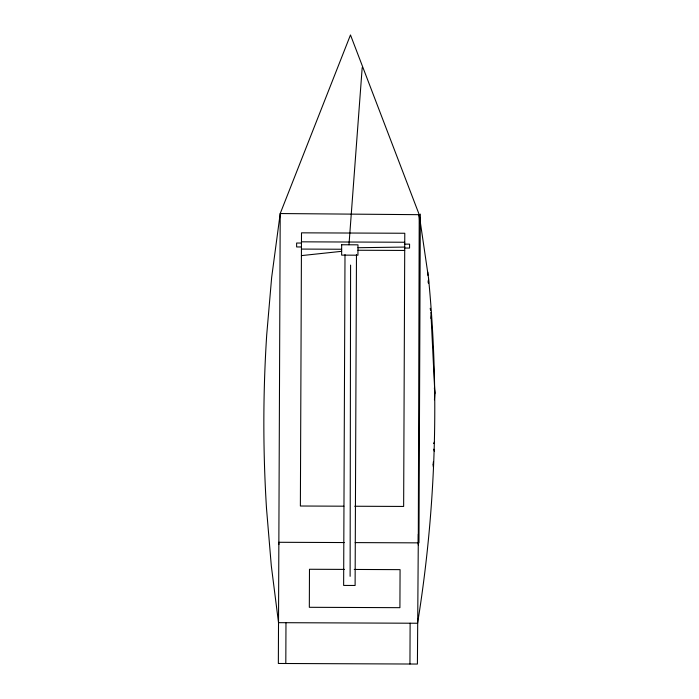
<?xml version="1.0" encoding="UTF-8"?>
<svg xmlns="http://www.w3.org/2000/svg" width="699" height="699" viewBox="0 0 699 699"><rect width="100%" height="100%" fill="white"/><g stroke="black" fill="none" stroke-linecap="round" stroke-linejoin="round"><path stroke-width="1.05" d="M350.12 576.334L350.583 265.087M418.29 545.028L419.225 214.68L350.479 34.95L280.212 213.544L271.649 277.486L266.703 334.943A1369.158 1369.158 0 0 0 266.494 508.287L271.299 565.727L278.517 622.669L417.574 623.246C436.01 509.204 439.592 392.873 428.504 277.896L419.225 214.68L280.212 213.544L278.351 663.473L417.408 664.05L418.334 534.15M285.812 663.508L285.978 622.704M345 254.593L343.637 585.43L355.109 585.474L356.473 254.646M409.946 664.015L410.121 623.211M418.963 542.861L420.326 214.121M434.437 399.767L434.874 393.31L430.89 312.357M348.976 244.781L362.196 67.611M430.942 318.447L431.397 315.415M433.59 443.594L434.394 442.056M301.409 255.607L341.645 251.334M357.967 247.717L404.721 247.07M301.47 241.828L404.747 242.247M301.461 243.051L296.629 243.025L296.621 246.948L301.452 246.974M404.738 244.126L409.57 244.143L409.553 248.066L404.721 248.049M301.444 249.08L341.654 249.246M357.958 250.251L404.712 250.452M343.873 506.198L300.378 506.015L301.505 232.837L404.782 233.256L403.646 506.443L354.725 506.242M344.257 542.555L278.849 542.284L278.91 544.451M355.153 542.599L418.378 542.861M344.406 569.405L309.482 569.266L309.325 607.3L399.915 607.676L400.073 569.641L354.227 569.449M433.799 449.195L434.297 451.213M430.226 308.285L430.558 310.321M433.074 464.022L433.45 467.185L433.293 461.934M434.376 387.901L434.874 393.31M419.514 217.931L419.225 214.68L419.505 220.115M419.706 220.098L419.994 223.348M427.797 272.094L427.919 275.327M428.129 280.727L428.216 282.885M428.504 277.896L428.592 283.191M341.671 244.755L341.628 255.126L357.94 255.196L357.975 244.825L341.671 244.755"/></g></svg>
